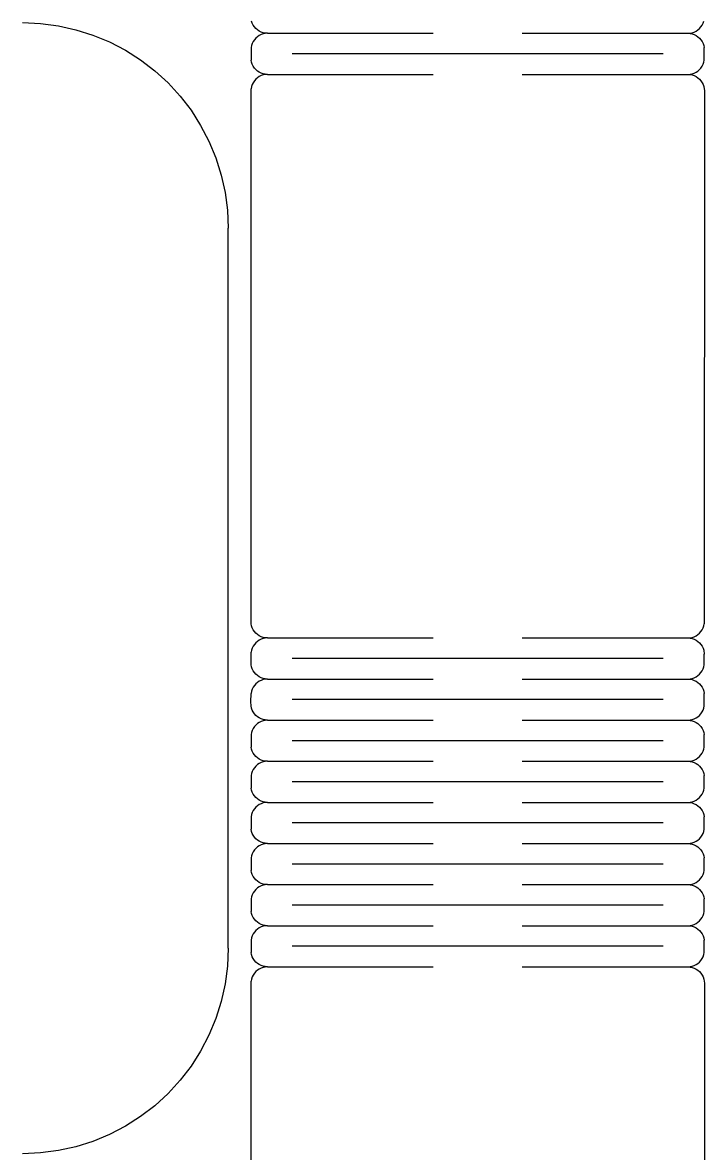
# Model space of a CAD drawing. Extents: x -158 to 158, y -238 to 238.
# Drawn here: x 73.7 to 157.9, y -98.1 to 41.6 of the extents above; entities that cross this region are included whole.
import ezdxf

# ---------------------------------------------------------------- set-up
doc = ezdxf.new("R2010")
doc.units = 0
doc.header["$MEASUREMENT"] = 0
doc.layers.get('0').update_dxf_attribs({"linetype": 'CONTINUOUS'})

msp = doc.modelspace()

# ---------------------------------------------------------------- linework, layer by layer
for p, q in [((73.67, 41.63), (75.89, 41.54)), ((75.89, 41.54), (78.09, 41.24)), ((78.09, 41.24), (80.25, 40.76)), ((80.25, 40.76), (82.36, 40.1)), ((102.05, 41.56), (101.96, 41.82)), ((102.16, 41.33), (102.05, 41.56)), ((102.31, 41.1), (102.16, 41.33)), ((102.49, 40.9), (102.31, 41.1)), ((102.69, 40.73), (102.49, 40.9)), ((102.91, 40.58), (102.69, 40.73)), ((103.15, 40.46), (102.91, 40.58)), ((156.66, 40.46), (156.89, 40.58)), ((156.89, 40.58), (157.11, 40.73)), ((157.11, 40.73), (157.31, 40.9)), ((157.31, 40.9), (157.49, 41.1)), ((157.49, 41.1), (157.64, 41.33)), ((157.64, 41.33), (157.76, 41.56)), ((157.76, 41.56), (157.84, 41.82)), ((82.36, 40.1), (84.41, 39.25)), ((84.41, 39.25), (86.37, 38.23)), ((102.16, 39.29), (102.05, 39.06)), ((102.31, 39.51), (102.16, 39.29)), ((102.49, 39.71), (102.31, 39.51)), ((102.69, 39.89), (102.49, 39.71)), ((102.91, 40.04), (102.69, 39.89)), ((103.15, 40.16), (102.91, 40.04)), ((103.4, 40.38), (103.15, 40.46)), ((103.4, 40.24), (103.15, 40.16)), ((103.92, 40.31), (103.4, 40.38)), ((103.92, 40.31), (103.4, 40.24)), ((103.92, 40.31), (124.4, 40.31)), ((135.4, 40.31), (155.41, 40.31)), ((155.41, 40.31), (155.88, 40.31)), ((155.88, 40.31), (156.4, 40.38)), ((155.88, 40.31), (156.4, 40.24)), ((156.4, 40.38), (156.66, 40.46)), ((156.4, 40.24), (156.66, 40.16)), ((156.66, 40.16), (156.89, 40.04)), ((156.89, 40.04), (157.11, 39.89)), ((157.11, 39.89), (157.31, 39.71)), ((157.31, 39.71), (157.49, 39.51)), ((157.49, 39.51), (157.64, 39.29)), ((157.64, 39.29), (157.76, 39.06)), ((86.37, 38.23), (88.24, 37.04)), ((101.96, 38.8), (101.91, 38.54)), ((101.91, 38.54), (101.91, 37)), ((102.05, 39.06), (101.96, 38.8)), ((152.83, 37.77), (106.97, 37.77)), ((157.76, 39.06), (157.84, 38.8)), ((157.84, 38.8), (157.89, 38.54)), ((157.89, 37), (157.89, 38.54)), ((88.24, 37.04), (90, 35.69)), ((101.96, 36.74), (101.91, 37)), ((102.05, 36.48), (101.96, 36.74)), ((102.16, 36.25), (102.05, 36.48)), ((157.64, 36.25), (157.76, 36.48)), ((157.76, 36.48), (157.84, 36.74)), ((157.84, 36.74), (157.89, 37)), ((90, 35.69), (91.64, 34.19)), ((102.31, 36.02), (102.16, 36.25)), ((102.49, 35.82), (102.31, 36.02)), ((102.69, 35.65), (102.49, 35.82)), ((102.91, 35.5), (102.69, 35.65)), ((102.91, 34.96), (102.69, 34.81)), ((103.15, 35.38), (102.91, 35.5)), ((103.15, 35.08), (102.91, 34.96)), ((103.4, 35.3), (103.15, 35.38)), ((103.4, 35.16), (103.15, 35.08)), ((103.92, 35.23), (103.4, 35.3)), ((103.92, 35.23), (103.4, 35.16)), ((103.92, 35.23), (124.4, 35.23)), ((135.4, 35.23), (155.41, 35.23)), ((155.41, 35.23), (155.88, 35.23)), ((155.88, 35.23), (156.4, 35.3)), ((155.88, 35.23), (156.4, 35.16)), ((156.4, 35.3), (156.66, 35.38)), ((156.4, 35.16), (156.66, 35.08)), ((156.66, 35.38), (156.89, 35.5)), ((156.66, 35.08), (156.89, 34.96)), ((156.89, 35.5), (157.11, 35.65)), ((156.89, 34.96), (157.11, 34.81)), ((157.11, 35.65), (157.31, 35.82)), ((157.31, 35.82), (157.49, 36.02)), ((157.49, 36.02), (157.64, 36.25)), ((91.64, 34.19), (93.13, 32.56)), ((101.96, 33.72), (101.91, 33.46)), ((102.05, 33.98), (101.96, 33.72)), ((102.16, 34.21), (102.05, 33.98)), ((102.31, 34.43), (102.16, 34.21)), ((102.49, 34.63), (102.31, 34.43)), ((102.69, 34.81), (102.49, 34.63)), ((157.11, 34.81), (157.31, 34.63)), ((157.31, 34.63), (157.49, 34.43)), ((157.49, 34.43), (157.64, 34.21)), ((157.64, 34.21), (157.76, 33.98)), ((157.76, 33.98), (157.84, 33.72)), ((157.84, 33.72), (157.91, 33.2)), ((93.13, 32.56), (94.48, 30.8)), ((101.91, -32.65), (101.91, 33.46)), ((157.91, 33.2), (157.89, -32.65)), ((94.48, 30.8), (95.67, 28.93)), ((95.67, 28.93), (96.69, 26.97)), ((96.69, 26.97), (97.54, 24.92)), ((97.54, 24.92), (98.21, 22.8)), ((98.21, 22.8), (98.69, 20.64)), ((98.69, 20.64), (98.98, 18.44)), ((98.98, 18.44), (99.07, 16.23)), ((99.07, -72.76), (99.07, 16.23)), ((101.96, -32.91), (101.91, -32.65)), ((102.05, -33.16), (101.96, -32.91)), ((102.16, -33.4), (102.05, -33.16)), ((102.31, -33.62), (102.16, -33.4)), ((157.49, -33.62), (157.64, -33.4)), ((157.64, -33.4), (157.76, -33.16)), ((157.76, -33.16), (157.84, -32.91)), ((157.84, -32.91), (157.89, -32.65)), ((102.49, -33.82), (102.31, -33.62)), ((102.69, -33.99), (102.49, -33.82)), ((102.69, -34.83), (102.49, -35.01)), ((102.91, -34.14), (102.69, -33.99)), ((102.91, -34.69), (102.69, -34.83)), ((103.15, -34.26), (102.91, -34.14)), ((103.15, -34.57), (102.91, -34.69)), ((103.4, -34.34), (103.15, -34.26)), ((103.4, -34.48), (103.15, -34.57)), ((103.92, -34.41), (103.4, -34.34)), ((103.92, -34.41), (103.4, -34.48)), ((103.92, -34.41), (124.4, -34.41)), ((135.4, -34.41), (155.41, -34.41)), ((155.41, -34.41), (155.88, -34.41)), ((155.88, -34.41), (156.4, -34.34)), ((155.88, -34.41), (156.4, -34.48)), ((156.4, -34.34), (156.66, -34.26)), ((156.4, -34.48), (156.66, -34.57)), ((156.66, -34.26), (156.89, -34.14)), ((156.66, -34.57), (156.89, -34.69)), ((156.89, -34.14), (157.11, -33.99)), ((156.89, -34.69), (157.11, -34.83)), ((157.11, -33.99), (157.31, -33.82)), ((157.11, -34.83), (157.31, -35.01)), ((157.31, -33.82), (157.49, -33.62)), ((101.96, -35.92), (101.91, -36.18)), ((101.91, -37.73), (101.91, -36.18)), ((102.05, -35.67), (101.96, -35.92)), ((102.16, -35.43), (102.05, -35.67)), ((102.31, -35.21), (102.16, -35.43)), ((102.49, -35.01), (102.31, -35.21)), ((157.31, -35.01), (157.49, -35.21)), ((157.49, -35.21), (157.64, -35.43)), ((157.64, -35.43), (157.76, -35.67)), ((157.76, -35.67), (157.84, -35.92)), ((157.84, -35.92), (157.89, -36.43)), ((101.96, -37.99), (101.91, -37.73)), ((152.83, -36.95), (106.97, -36.95)), ((157.84, -37.99), (157.89, -37.73)), ((157.89, -37.73), (157.89, -36.43)), ((102.05, -38.24), (101.96, -37.99)), ((102.16, -38.48), (102.05, -38.24)), ((102.31, -38.7), (102.16, -38.48)), ((102.49, -38.9), (102.31, -38.7)), ((102.69, -39.07), (102.49, -38.9)), ((102.91, -39.22), (102.69, -39.07)), ((156.89, -39.22), (157.11, -39.07)), ((157.11, -39.07), (157.31, -38.9)), ((157.31, -38.9), (157.49, -38.7)), ((157.49, -38.7), (157.64, -38.48)), ((157.64, -38.48), (157.76, -38.24)), ((157.76, -38.24), (157.84, -37.99)), ((102.16, -40.51), (102.05, -40.75)), ((102.31, -40.29), (102.16, -40.51)), ((102.49, -40.09), (102.31, -40.29)), ((102.69, -39.91), (102.49, -40.09)), ((102.91, -39.77), (102.69, -39.91)), ((103.15, -39.34), (102.91, -39.22)), ((103.15, -39.65), (102.91, -39.77)), ((103.4, -39.42), (103.15, -39.34)), ((103.4, -39.56), (103.15, -39.65)), ((103.92, -39.49), (103.4, -39.42)), ((103.92, -39.49), (103.4, -39.56)), ((103.92, -39.49), (124.4, -39.49)), ((135.4, -39.49), (155.41, -39.49)), ((155.41, -39.49), (155.88, -39.49)), ((155.88, -39.49), (156.4, -39.42)), ((155.88, -39.49), (156.4, -39.56)), ((156.4, -39.42), (156.66, -39.34)), ((156.4, -39.56), (156.66, -39.65)), ((156.66, -39.34), (156.89, -39.22)), ((156.66, -39.65), (156.89, -39.77)), ((156.89, -39.77), (157.11, -39.91)), ((157.11, -39.91), (157.31, -40.09)), ((157.31, -40.09), (157.49, -40.29)), ((157.49, -40.29), (157.64, -40.51)), ((157.64, -40.51), (157.76, -40.75)), ((101.89, -42.29), (101.91, -41.26)), ((101.96, -41), (101.91, -41.26)), ((102.05, -40.75), (101.96, -41)), ((157.76, -40.75), (157.84, -41)), ((157.84, -41), (157.89, -41.26)), ((157.89, -42.81), (157.89, -41.26)), ((101.91, -42.81), (101.89, -42.29)), ((101.96, -43.07), (101.91, -42.81)), ((102.05, -43.32), (101.96, -43.07)), ((102.16, -43.56), (102.05, -43.32)), ((152.83, -42.03), (106.97, -42.03)), ((157.64, -43.56), (157.76, -43.32)), ((157.76, -43.32), (157.84, -43.07)), ((157.84, -43.07), (157.89, -42.81)), ((102.31, -43.78), (102.16, -43.56)), ((102.49, -43.98), (102.31, -43.78)), ((102.69, -44.15), (102.49, -43.98)), ((102.91, -44.3), (102.69, -44.15)), ((103.15, -44.42), (102.91, -44.3)), ((103.4, -44.5), (103.15, -44.42)), ((103.4, -44.64), (103.15, -44.73)), ((103.92, -44.57), (103.4, -44.5)), ((103.92, -44.57), (103.4, -44.64)), ((103.92, -44.57), (124.4, -44.57)), ((135.4, -44.57), (155.41, -44.57)), ((155.41, -44.57), (155.88, -44.57)), ((155.88, -44.57), (156.4, -44.5)), ((155.88, -44.57), (156.4, -44.64)), ((156.4, -44.5), (156.66, -44.42)), ((156.4, -44.64), (156.66, -44.73)), ((156.66, -44.42), (156.89, -44.3)), ((156.89, -44.3), (157.11, -44.15)), ((157.11, -44.15), (157.31, -43.98)), ((157.31, -43.98), (157.49, -43.78)), ((157.49, -43.78), (157.64, -43.56)), ((101.96, -46.08), (101.91, -46.34)), ((102.05, -45.83), (101.96, -46.08)), ((102.16, -45.59), (102.05, -45.83)), ((102.31, -45.37), (102.16, -45.59)), ((102.49, -45.17), (102.31, -45.37)), ((102.69, -44.99), (102.49, -45.17)), ((102.91, -44.85), (102.69, -44.99)), ((103.15, -44.73), (102.91, -44.85)), ((156.66, -44.73), (156.89, -44.85)), ((156.89, -44.85), (157.11, -44.99)), ((157.11, -44.99), (157.31, -45.17)), ((157.31, -45.17), (157.49, -45.37)), ((157.49, -45.37), (157.64, -45.59)), ((157.64, -45.59), (157.76, -45.83)), ((157.76, -45.83), (157.84, -46.08)), ((157.84, -46.08), (157.89, -46.34)), ((101.91, -46.34), (101.91, -47.89)), ((152.83, -47.11), (106.97, -47.11)), ((157.89, -47.89), (157.89, -46.34)), ((101.96, -48.15), (101.91, -47.89)), ((102.05, -48.4), (101.96, -48.15)), ((102.16, -48.64), (102.05, -48.4)), ((102.31, -48.86), (102.16, -48.64)), ((102.49, -49.06), (102.31, -48.86)), ((157.31, -49.06), (157.49, -48.86)), ((157.49, -48.86), (157.64, -48.64)), ((157.64, -48.64), (157.76, -48.4)), ((157.76, -48.4), (157.84, -48.15)), ((157.84, -48.15), (157.89, -47.89)), ((102.49, -50.25), (102.31, -50.45)), ((102.69, -49.23), (102.49, -49.06)), ((102.69, -50.07), (102.49, -50.25)), ((102.91, -49.38), (102.69, -49.23)), ((102.91, -49.93), (102.69, -50.07)), ((103.15, -49.5), (102.91, -49.38)), ((103.15, -49.81), (102.91, -49.93)), ((103.4, -49.58), (103.15, -49.5)), ((103.4, -49.72), (103.15, -49.81)), ((103.92, -49.65), (103.4, -49.58)), ((103.92, -49.65), (103.4, -49.72)), ((103.92, -49.65), (124.4, -49.65)), ((135.4, -49.65), (155.41, -49.65)), ((155.41, -49.65), (155.88, -49.65)), ((155.88, -49.65), (156.4, -49.58)), ((155.88, -49.65), (156.4, -49.72)), ((156.4, -49.58), (156.66, -49.5)), ((156.4, -49.72), (156.66, -49.81)), ((156.66, -49.5), (156.89, -49.38)), ((156.66, -49.81), (156.89, -49.93)), ((156.89, -49.38), (157.11, -49.23)), ((156.89, -49.93), (157.11, -50.07)), ((157.11, -49.23), (157.31, -49.06)), ((157.11, -50.07), (157.31, -50.25)), ((157.31, -50.25), (157.49, -50.45)), ((101.96, -51.16), (101.91, -51.42)), ((101.91, -51.42), (101.91, -52.97)), ((102.05, -50.91), (101.96, -51.16)), ((102.16, -50.67), (102.05, -50.91)), ((102.31, -50.45), (102.16, -50.67)), ((157.49, -50.45), (157.64, -50.67)), ((157.64, -50.67), (157.76, -50.91)), ((157.76, -50.91), (157.84, -51.16)), ((157.84, -51.16), (157.89, -51.42)), ((157.89, -52.97), (157.89, -51.42)), ((101.96, -53.23), (101.91, -52.97)), ((152.83, -52.19), (106.97, -52.19)), ((157.84, -53.23), (157.89, -52.97)), ((102.05, -53.48), (101.96, -53.23)), ((102.16, -53.72), (102.05, -53.48)), ((102.31, -53.94), (102.16, -53.72)), ((102.49, -54.14), (102.31, -53.94)), ((102.69, -54.31), (102.49, -54.14)), ((102.91, -54.46), (102.69, -54.31)), ((103.15, -54.58), (102.91, -54.46)), ((156.66, -54.58), (156.89, -54.46)), ((156.89, -54.46), (157.11, -54.31)), ((157.11, -54.31), (157.31, -54.14)), ((157.31, -54.14), (157.49, -53.94)), ((157.49, -53.94), (157.64, -53.72)), ((157.64, -53.72), (157.76, -53.48)), ((157.76, -53.48), (157.84, -53.23)), ((102.16, -55.75), (102.05, -55.99)), ((102.31, -55.53), (102.16, -55.75)), ((102.49, -55.33), (102.31, -55.53)), ((102.69, -55.15), (102.49, -55.33)), ((102.91, -55.01), (102.69, -55.15)), ((103.15, -54.89), (102.91, -55.01)), ((103.4, -54.66), (103.15, -54.58)), ((103.4, -54.8), (103.15, -54.89)), ((103.92, -54.73), (103.4, -54.66)), ((103.92, -54.73), (103.4, -54.8)), ((103.92, -54.73), (124.4, -54.73)), ((135.4, -54.73), (155.41, -54.73)), ((155.41, -54.73), (155.88, -54.73)), ((155.88, -54.73), (156.4, -54.66)), ((155.88, -54.73), (156.4, -54.8)), ((156.4, -54.66), (156.66, -54.58)), ((156.4, -54.8), (156.66, -54.89)), ((156.66, -54.89), (156.89, -55.01)), ((156.89, -55.01), (157.11, -55.15)), ((157.11, -55.15), (157.31, -55.33)), ((157.31, -55.33), (157.49, -55.53)), ((157.49, -55.53), (157.64, -55.75)), ((157.64, -55.75), (157.76, -55.99)), ((101.96, -56.24), (101.91, -56.5)), ((101.91, -56.5), (101.91, -58.05)), ((102.05, -55.99), (101.96, -56.24)), ((152.83, -57.27), (106.97, -57.27)), ((157.76, -55.99), (157.84, -56.24)), ((157.84, -56.24), (157.89, -56.5)), ((157.89, -58.05), (157.89, -56.5)), ((101.96, -58.31), (101.91, -58.05)), ((102.05, -58.56), (101.96, -58.31)), ((102.16, -58.8), (102.05, -58.56)), ((157.64, -58.8), (157.76, -58.56)), ((157.76, -58.56), (157.84, -58.31)), ((157.84, -58.31), (157.89, -58.05)), ((102.31, -59.02), (102.16, -58.8)), ((102.49, -59.22), (102.31, -59.02)), ((102.69, -59.39), (102.49, -59.22)), ((102.91, -59.54), (102.69, -59.39)), ((102.91, -60.09), (102.69, -60.23)), ((103.15, -59.66), (102.91, -59.54)), ((103.15, -59.97), (102.91, -60.09)), ((103.4, -59.74), (103.15, -59.66)), ((103.4, -59.88), (103.15, -59.97)), ((103.92, -59.81), (103.4, -59.74)), ((103.92, -59.81), (103.4, -59.88)), ((103.92, -59.81), (124.4, -59.81)), ((135.4, -59.81), (155.41, -59.81)), ((155.41, -59.81), (155.88, -59.81)), ((155.88, -59.81), (156.4, -59.74)), ((155.88, -59.81), (156.4, -59.88)), ((156.4, -59.74), (156.66, -59.66)), ((156.4, -59.88), (156.66, -59.97)), ((156.66, -59.66), (156.89, -59.54)), ((156.66, -59.97), (156.89, -60.09)), ((156.89, -59.54), (157.11, -59.39)), ((156.89, -60.09), (157.11, -60.23)), ((157.11, -59.39), (157.31, -59.22)), ((157.31, -59.22), (157.49, -59.02)), ((157.49, -59.02), (157.64, -58.8)), ((101.96, -61.32), (101.91, -61.58)), ((102.05, -61.07), (101.96, -61.32)), ((102.16, -60.83), (102.05, -61.07)), ((102.31, -60.61), (102.16, -60.83)), ((102.49, -60.41), (102.31, -60.61)), ((102.69, -60.23), (102.49, -60.41)), ((157.11, -60.23), (157.31, -60.41)), ((157.31, -60.41), (157.49, -60.61)), ((157.49, -60.61), (157.64, -60.83)), ((157.64, -60.83), (157.76, -61.07)), ((157.76, -61.07), (157.84, -61.32)), ((157.84, -61.32), (157.89, -61.58)), ((101.91, -61.58), (101.91, -63.13)), ((152.83, -62.35), (106.97, -62.35)), ((157.89, -63.13), (157.89, -61.58)), ((101.96, -63.39), (101.91, -63.13)), ((102.05, -63.64), (101.96, -63.39)), ((102.16, -63.88), (102.05, -63.64)), ((102.31, -64.1), (102.16, -63.88)), ((102.49, -64.3), (102.31, -64.1)), ((157.31, -64.3), (157.49, -64.1)), ((157.49, -64.1), (157.64, -63.88)), ((157.64, -63.88), (157.76, -63.64)), ((157.76, -63.64), (157.84, -63.39)), ((157.84, -63.39), (157.89, -63.13)), ((102.49, -65.49), (102.31, -65.69)), ((102.69, -64.47), (102.49, -64.3)), ((102.69, -65.31), (102.49, -65.49)), ((102.91, -64.62), (102.69, -64.47)), ((102.91, -65.17), (102.69, -65.31)), ((103.15, -64.74), (102.91, -64.62)), ((103.15, -65.05), (102.91, -65.17)), ((103.4, -64.82), (103.15, -64.74)), ((103.4, -64.96), (103.15, -65.05)), ((103.92, -64.89), (103.4, -64.82)), ((103.92, -64.89), (103.4, -64.96)), ((103.92, -64.89), (124.4, -64.89)), ((135.4, -64.89), (155.41, -64.89)), ((155.41, -64.89), (155.88, -64.89)), ((155.88, -64.89), (156.4, -64.82)), ((155.88, -64.89), (156.4, -64.96)), ((156.4, -64.82), (156.66, -64.74)), ((156.4, -64.96), (156.66, -65.05)), ((156.66, -64.74), (156.89, -64.62)), ((156.66, -65.05), (156.89, -65.17)), ((156.89, -64.62), (157.11, -64.47)), ((156.89, -65.17), (157.11, -65.31)), ((157.11, -64.47), (157.31, -64.3)), ((157.11, -65.31), (157.31, -65.49)), ((157.31, -65.49), (157.49, -65.69)), ((101.96, -66.4), (101.91, -66.66)), ((101.91, -66.66), (101.91, -68.21)), ((102.05, -66.15), (101.96, -66.4)), ((102.16, -65.91), (102.05, -66.15)), ((102.31, -65.69), (102.16, -65.91)), ((157.49, -65.69), (157.64, -65.91)), ((157.64, -65.91), (157.76, -66.15)), ((157.76, -66.15), (157.84, -66.4)), ((157.84, -66.4), (157.89, -66.66)), ((157.89, -68.21), (157.89, -66.66)), ((101.96, -68.47), (101.91, -68.21)), ((102.05, -68.72), (101.96, -68.47)), ((152.83, -67.43), (106.97, -67.43)), ((157.76, -68.72), (157.84, -68.47)), ((157.84, -68.47), (157.89, -68.21)), ((102.16, -68.96), (102.05, -68.72)), ((102.31, -69.18), (102.16, -68.96)), ((102.49, -69.38), (102.31, -69.18)), ((102.69, -69.55), (102.49, -69.38)), ((102.91, -69.7), (102.69, -69.55)), ((103.15, -69.82), (102.91, -69.7)), ((103.4, -69.9), (103.15, -69.82)), ((156.4, -69.9), (156.66, -69.82)), ((156.66, -69.82), (156.89, -69.7)), ((156.89, -69.7), (157.11, -69.55)), ((157.11, -69.55), (157.31, -69.38)), ((157.31, -69.38), (157.49, -69.18)), ((157.49, -69.18), (157.64, -68.96)), ((157.64, -68.96), (157.76, -68.72)), ((102.05, -71.23), (101.96, -71.48)), ((102.16, -70.99), (102.05, -71.23)), ((102.31, -70.77), (102.16, -70.99)), ((102.49, -70.57), (102.31, -70.77)), ((102.69, -70.39), (102.49, -70.57)), ((102.91, -70.25), (102.69, -70.39)), ((103.15, -70.13), (102.91, -70.25)), ((103.4, -70.04), (103.15, -70.13)), ((103.92, -69.97), (103.4, -69.9)), ((103.92, -69.97), (103.4, -70.04)), ((103.92, -69.97), (124.4, -69.97)), ((135.4, -69.97), (155.41, -69.97)), ((155.41, -69.97), (155.88, -69.97)), ((155.88, -69.97), (156.4, -69.9)), ((155.88, -69.97), (156.4, -70.04)), ((156.4, -70.04), (156.66, -70.13)), ((156.66, -70.13), (156.89, -70.25)), ((156.89, -70.25), (157.11, -70.39)), ((157.11, -70.39), (157.31, -70.57)), ((157.31, -70.57), (157.49, -70.77)), ((157.49, -70.77), (157.64, -70.99)), ((157.64, -70.99), (157.76, -71.23)), ((157.76, -71.23), (157.84, -71.48)), ((101.96, -71.48), (101.91, -71.74)), ((101.91, -71.74), (101.91, -73.29)), ((152.83, -72.51), (106.97, -72.51)), ((157.84, -71.48), (157.89, -71.74)), ((157.89, -73.29), (157.89, -71.74)), ((99.07, -72.76), (98.98, -74.97)), ((101.96, -73.55), (101.91, -73.29)), ((102.05, -73.8), (101.96, -73.55)), ((102.16, -74.04), (102.05, -73.8)), ((102.31, -74.26), (102.16, -74.04)), ((157.49, -74.26), (157.64, -74.04)), ((157.64, -74.04), (157.76, -73.8)), ((157.76, -73.8), (157.84, -73.55)), ((157.84, -73.55), (157.89, -73.29)), ((98.98, -74.97), (98.69, -77.17)), ((102.49, -74.46), (102.31, -74.26)), ((102.69, -74.63), (102.49, -74.46)), ((102.91, -74.78), (102.69, -74.63)), ((102.91, -75.33), (102.69, -75.47)), ((103.15, -74.9), (102.91, -74.78)), ((103.15, -75.21), (102.91, -75.33)), ((103.4, -74.98), (103.15, -74.9)), ((103.4, -75.12), (103.15, -75.21)), ((103.92, -75.05), (103.4, -74.98)), ((103.92, -75.05), (103.4, -75.12)), ((103.92, -75.05), (124.4, -75.05)), ((135.4, -75.05), (155.41, -75.05)), ((155.41, -75.05), (155.88, -75.05)), ((155.88, -75.05), (156.4, -74.98)), ((155.88, -75.05), (156.4, -75.12)), ((156.4, -74.98), (156.66, -74.9)), ((156.4, -75.12), (156.66, -75.21)), ((156.66, -74.9), (156.89, -74.78)), ((156.66, -75.21), (156.89, -75.33)), ((156.89, -74.78), (157.11, -74.63)), ((156.89, -75.33), (157.11, -75.47)), ((157.11, -74.63), (157.31, -74.46)), ((157.31, -74.46), (157.49, -74.26)), ((101.96, -76.56), (101.91, -76.82)), ((101.91, -77.07), (101.91, -76.82)), ((102.05, -76.31), (101.96, -76.56)), ((102.16, -76.07), (102.05, -76.31)), ((102.31, -75.85), (102.16, -76.07)), ((102.49, -75.65), (102.31, -75.85)), ((102.69, -75.47), (102.49, -75.65)), ((157.11, -75.47), (157.31, -75.65)), ((157.31, -75.65), (157.49, -75.85)), ((157.49, -75.85), (157.64, -76.07)), ((157.64, -76.07), (157.76, -76.31)), ((157.76, -76.31), (157.84, -76.56)), ((157.84, -76.56), (157.91, -77.09)), ((98.69, -77.17), (98.21, -79.33)), ((101.91, -154.57), (101.91, -77.07)), ((157.91, -77.09), (157.91, -154.57)), ((98.21, -79.33), (97.54, -81.44)), ((97.54, -81.44), (96.69, -83.49)), ((96.69, -83.49), (95.67, -85.46)), ((95.67, -85.46), (94.48, -87.32)), ((94.48, -87.32), (93.13, -89.08)), ((93.13, -89.08), (91.64, -90.72)), ((91.64, -90.72), (90, -92.22)), ((90, -92.22), (88.24, -93.56)), ((88.24, -93.56), (86.37, -94.75)), ((86.37, -94.75), (84.41, -95.78)), ((84.41, -95.78), (82.36, -96.62)), ((78.09, -97.77), (75.89, -98.06)), ((80.25, -97.29), (78.09, -97.77)), ((82.36, -96.62), (80.25, -97.29)), ((75.89, -98.06), (73.67, -98.16))]:
    msp.add_line(p, q)

doc.saveas('drawing.dxf')
